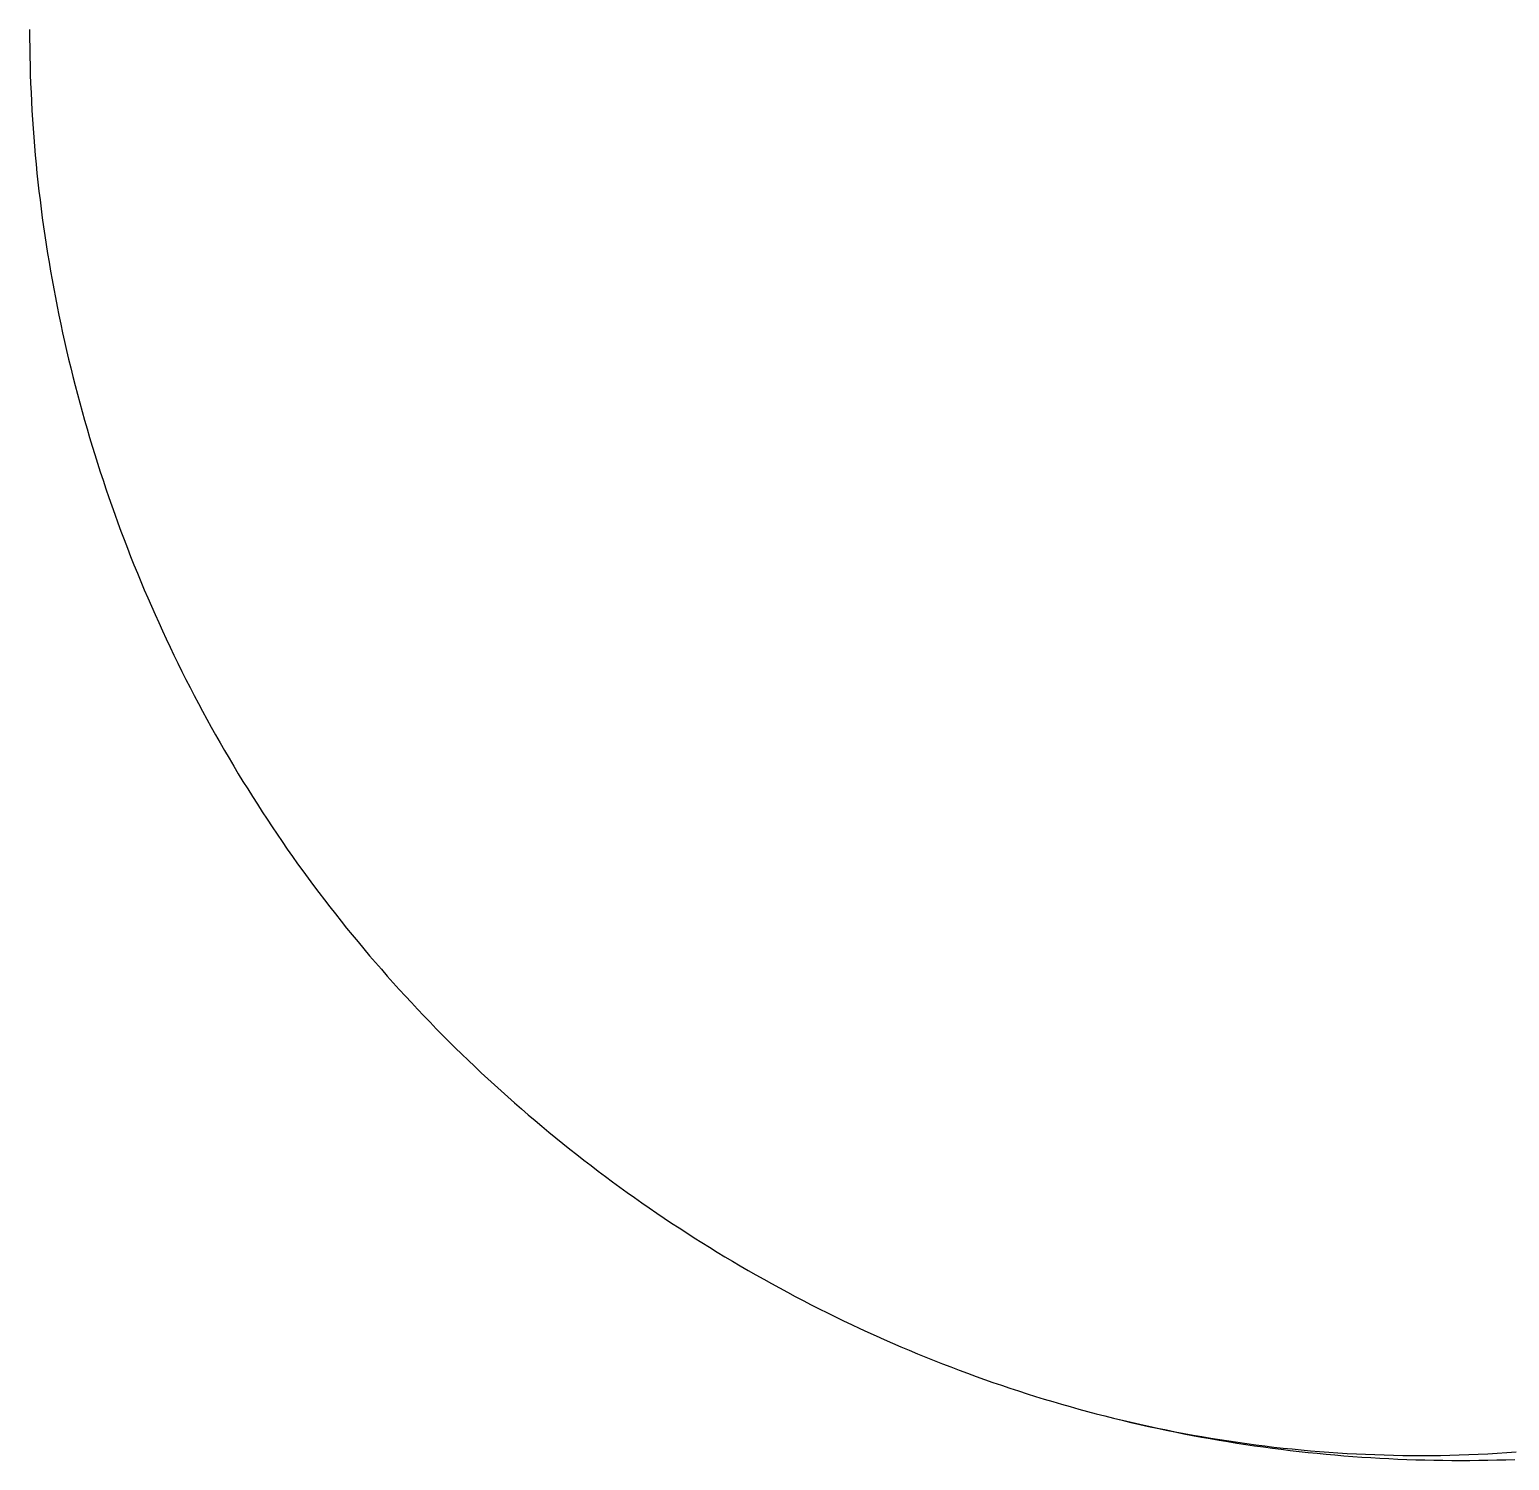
# Model space of a CAD drawing. Header units: millimetres. Extents: x -46.8 to 50, y -46.8 to 46.8.
# Drawn here: x -46.82 to 1.59, y -46.8 to 0 of the extents above; entities that cross this region are included whole.
import ezdxf

# ---------------------------------------------------------------- set-up
doc = ezdxf.new("R2010")
doc.units = ezdxf.units.MM

msp = doc.modelspace()

# ---------------------------------------------------------------- linework, layer by layer
for points in [[(-46.817, 0, 10), (-46.816, -0.294, 10.02), (-46.813, -0.588, 10.04), (-46.808, -0.882, 10.06), (-46.802, -1.175, 10.08), (-46.793, -1.469, 10.1), (-46.783, -1.763, 10.12), (-46.77, -2.057, 10.14), (-46.756, -2.35, 10.16), (-46.74, -2.644, 10.18), (-46.722, -2.937, 10.2), (-46.702, -3.23, 10.22), (-46.68, -3.523, 10.24), (-46.657, -3.816, 10.26), (-46.631, -4.109, 10.28), (-46.604, -4.402, 10.3), (-46.575, -4.695, 10.32), (-46.544, -4.987, 10.34), (-46.511, -5.279, 10.36), (-46.476, -5.571, 10.38), (-46.44, -5.863, 10.4), (-46.401, -6.154, 10.42), (-46.361, -6.446, 10.44), (-46.319, -6.737, 10.46), (-46.275, -7.028, 10.48), (-46.23, -7.318, 10.5), (-46.182, -7.608, 10.52), (-46.133, -7.898, 10.54), (-46.082, -8.188, 10.56), (-46.029, -8.477, 10.58), (-45.974, -8.766, 10.6), (-45.917, -9.055, 10.62), (-45.859, -9.343, 10.64), (-45.799, -9.631, 10.66), (-45.737, -9.919, 10.68), (-45.673, -10.206, 10.7), (-45.608, -10.493, 10.72), (-45.54, -10.779, 10.74), (-45.471, -11.065, 10.76), (-45.401, -11.351, 10.78), (-45.328, -11.636, 10.8), (-45.254, -11.921, 10.82), (-45.178, -12.205, 10.84), (-45.1, -12.489, 10.86), (-45.02, -12.772, 10.88), (-44.939, -13.055, 10.9), (-44.856, -13.337, 10.92), (-44.771, -13.619, 10.94), (-44.684, -13.9, 10.96), (-44.596, -14.181, 10.98), (-44.506, -14.461, 11), (-44.414, -14.74, 11.02), (-44.32, -15.019, 11.04), (-44.225, -15.298, 11.06), (-44.128, -15.576, 11.08), (-44.029, -15.853, 11.1), (-43.929, -16.129, 11.12), (-43.827, -16.405, 11.14), (-43.723, -16.681, 11.16), (-43.618, -16.955, 11.18), (-43.511, -17.229, 11.2), (-43.402, -17.503, 11.22), (-43.291, -17.775, 11.24), (-43.179, -18.047, 11.26), (-43.065, -18.319, 11.28), (-42.949, -18.589, 11.3), (-42.832, -18.859, 11.32), (-42.713, -19.128, 11.34), (-42.593, -19.396, 11.36), (-42.47, -19.664, 11.38), (-42.346, -19.931, 11.4), (-42.221, -20.197, 11.42), (-42.094, -20.462, 11.44), (-41.965, -20.726, 11.46), (-41.834, -20.99, 11.48), (-41.702, -21.253, 11.5), (-41.568, -21.515, 11.52), (-41.433, -21.776, 11.54), (-41.296, -22.036, 11.56), (-41.157, -22.295, 11.58), (-41.017, -22.553, 11.6), (-40.875, -22.811, 11.62), (-40.731, -23.068, 11.64), (-40.586, -23.323, 11.66), (-40.439, -23.578, 11.68), (-40.291, -23.832, 11.7), (-40.141, -24.085, 11.72), (-39.99, -24.337, 11.74), (-39.836, -24.588, 11.76), (-39.682, -24.837, 11.78), (-39.525, -25.086, 11.8), (-39.367, -25.334, 11.82), (-39.208, -25.581, 11.84), (-39.047, -25.827, 11.86), (-38.884, -26.072, 11.88), (-38.72, -26.316, 11.9), (-38.554, -26.558, 11.92), (-38.387, -26.8, 11.94), (-38.218, -27.041, 11.96), (-38.048, -27.28, 11.98), (-37.876, -27.518, 12), (-37.702, -27.756, 12.02), (-37.527, -27.992, 12.04), (-37.351, -28.227, 12.06), (-37.172, -28.46, 12.08), (-36.993, -28.693, 12.1), (-36.812, -28.924, 12.12), (-36.629, -29.155, 12.14), (-36.445, -29.384, 12.16), (-36.26, -29.612, 12.18), (-36.073, -29.839, 12.2), (-35.884, -30.064, 12.22), (-35.694, -30.289, 12.24), (-35.503, -30.512, 12.26), (-35.31, -30.734, 12.28), (-35.116, -30.955, 12.3), (-34.921, -31.174, 12.32), (-34.724, -31.392, 12.34), (-34.525, -31.609, 12.36), (-34.326, -31.825, 12.38), (-34.125, -32.04, 12.4), (-33.922, -32.253, 12.42), (-33.718, -32.465, 12.44), (-33.513, -32.676, 12.46), (-33.307, -32.885, 12.48), (-33.099, -33.094, 12.5), (-32.89, -33.3, 12.52), (-32.68, -33.506, 12.54), (-32.468, -33.71, 12.56), (-32.255, -33.913, 12.58), (-32.041, -34.115, 12.6), (-31.826, -34.315, 12.62), (-31.609, -34.514, 12.64), (-31.391, -34.712, 12.66), (-31.172, -34.908, 12.68), (-30.951, -35.103, 12.7), (-30.73, -35.296, 12.72), (-30.507, -35.489, 12.74), (-30.283, -35.679, 12.76), (-30.058, -35.869, 12.78), (-29.832, -36.057, 12.8), (-29.604, -36.243, 12.82), (-29.376, -36.429, 12.84), (-29.146, -36.612, 12.86), (-28.915, -36.795, 12.88), (-28.683, -36.976, 12.9), (-28.45, -37.155, 12.92), (-28.215, -37.333, 12.94), (-27.98, -37.51, 12.96), (-27.744, -37.685, 12.98), (-27.506, -37.859, 13), (-27.267, -38.031, 13.02), (-27.028, -38.202, 13.04), (-26.787, -38.371, 13.06), (-26.545, -38.539, 13.08), (-26.303, -38.705, 13.1), (-26.059, -38.87, 13.12), (-25.814, -39.033, 13.14), (-25.568, -39.195, 13.16), (-25.321, -39.355, 13.18), (-25.074, -39.514, 13.2), (-24.825, -39.671, 13.22), (-24.575, -39.827, 13.24), (-24.324, -39.981, 13.26), (-24.073, -40.133, 13.28), (-23.82, -40.284, 13.3), (-23.567, -40.433, 13.32), (-23.312, -40.581, 13.34), (-23.057, -40.727, 13.36), (-22.801, -40.872, 13.38), (-22.544, -41.015, 13.4), (-22.286, -41.156, 13.42), (-22.027, -41.296, 13.44), (-21.768, -41.434, 13.46), (-21.507, -41.571, 13.48), (-21.246, -41.706, 13.5), (-20.983, -41.839, 13.52), (-20.72, -41.97, 13.54), (-20.457, -42.1, 13.56), (-20.192, -42.229, 13.58), (-19.927, -42.355, 13.6), (-19.66, -42.48, 13.62), (-19.393, -42.603, 13.64), (-19.126, -42.725, 13.66), (-18.857, -42.845, 13.68), (-18.588, -42.963, 13.7), (-18.318, -43.079, 13.72), (-18.047, -43.194, 13.74), (-17.776, -43.307, 13.76), (-17.504, -43.418, 13.78), (-17.231, -43.528, 13.8), (-16.958, -43.635, 13.82), (-16.684, -43.741, 13.84), (-16.409, -43.846, 13.86), (-16.133, -43.948, 13.88), (-15.857, -44.049, 13.9), (-15.58, -44.148, 13.92), (-15.303, -44.245, 13.94), (-15.025, -44.34, 13.96), (-14.746, -44.434, 13.98), (-14.467, -44.526, 14), (-14.187, -44.615, 14.02), (-13.907, -44.704, 14.04), (-13.626, -44.79, 14.06), (-13.345, -44.874, 14.08), (-13.063, -44.957, 14.1), (-12.78, -45.038, 14.12), (-12.497, -45.117, 14.14), (-12.213, -45.194, 14.16), (-11.929, -45.269, 14.18), (-11.645, -45.343, 14.2), (-11.36, -45.415, 14.22), (-11.074, -45.485, 14.24), (-10.788, -45.553, 14.26), (-10.502, -45.619, 14.28), (-10.215, -45.683, 14.3), (-9.928, -45.746, 14.32), (-9.64, -45.807, 14.34), (-9.352, -45.866, 14.36), (-9.064, -45.923, 14.38), (-8.775, -45.979, 14.4), (-8.486, -46.032, 14.42), (-8.196, -46.084, 14.44), (-7.906, -46.134, 14.46), (-7.616, -46.182, 14.48), (-7.326, -46.228, 14.5), (-7.035, -46.273, 14.52), (-6.744, -46.316, 14.54), (-6.453, -46.356, 14.56), (-6.161, -46.396, 14.58), (-5.87, -46.433, 14.6), (-5.577, -46.468, 14.62), (-5.285, -46.502, 14.64), (-4.993, -46.534, 14.66), (-4.7, -46.564, 14.68), (-4.407, -46.592, 14.7), (-4.114, -46.618, 14.72), (-3.821, -46.643, 14.74), (-3.528, -46.665, 14.76), (-3.234, -46.686, 14.78), (-2.941, -46.705, 14.8), (-2.647, -46.722, 14.82), (-2.353, -46.738, 14.84), (-2.059, -46.752, 14.86), (-1.765, -46.763, 14.88), (-1.471, -46.773, 14.9), (-1.177, -46.781, 14.92), (-0.883, -46.788, 14.94), (-0.589, -46.792, 14.96), (-0.294, -46.795, 14.98), (0, -46.796, 15), (0.294, -46.795, 15.02), (0.589, -46.792, 15.04), (0.883, -46.788, 15.06), (1.177, -46.781, 15.08), (1.471, -46.773, 15.1), (1.765, -46.763, 15.12)], [(-46.817, 0, 30), (-46.816, -0.294, 30.02), (-46.813, -0.588, 30.04), (-46.808, -0.882, 30.06), (-46.802, -1.175, 30.08), (-46.793, -1.469, 30.1), (-46.783, -1.763, 30.12), (-46.77, -2.057, 30.14), (-46.756, -2.35, 30.16), (-46.74, -2.644, 30.18), (-46.722, -2.937, 30.2), (-46.702, -3.23, 30.22), (-46.68, -3.523, 30.24), (-46.657, -3.816, 30.26), (-46.631, -4.109, 30.28), (-46.604, -4.402, 30.3), (-46.575, -4.695, 30.32), (-46.544, -4.987, 30.34), (-46.511, -5.279, 30.36), (-46.476, -5.571, 30.38), (-46.44, -5.863, 30.4), (-46.401, -6.154, 30.42), (-46.361, -6.446, 30.44), (-46.319, -6.737, 30.46), (-46.275, -7.028, 30.48), (-46.23, -7.318, 30.5), (-46.182, -7.608, 30.52), (-46.133, -7.898, 30.54), (-46.082, -8.188, 30.56), (-46.029, -8.477, 30.58), (-45.974, -8.766, 30.6), (-45.917, -9.055, 30.62), (-45.859, -9.343, 30.64), (-45.799, -9.631, 30.66), (-45.737, -9.919, 30.68), (-45.673, -10.206, 30.7), (-45.608, -10.493, 30.72), (-45.54, -10.779, 30.74), (-45.471, -11.065, 30.76), (-45.401, -11.351, 30.78), (-45.328, -11.636, 30.8), (-45.254, -11.921, 30.82), (-45.178, -12.205, 30.84), (-45.1, -12.489, 30.86), (-45.02, -12.772, 30.88), (-44.939, -13.055, 30.9), (-44.856, -13.337, 30.92), (-44.771, -13.619, 30.94), (-44.684, -13.9, 30.96), (-44.596, -14.181, 30.98), (-44.506, -14.461, 31), (-44.414, -14.74, 31.02), (-44.32, -15.019, 31.04), (-44.225, -15.298, 31.06), (-44.128, -15.576, 31.08), (-44.029, -15.853, 31.1), (-43.929, -16.129, 31.12), (-43.827, -16.405, 31.14), (-43.723, -16.681, 31.16), (-43.618, -16.955, 31.18), (-43.511, -17.229, 31.2), (-43.402, -17.503, 31.22), (-43.291, -17.775, 31.24), (-43.179, -18.047, 31.26), (-43.065, -18.319, 31.28), (-42.949, -18.589, 31.3), (-42.832, -18.859, 31.32), (-42.713, -19.128, 31.34), (-42.593, -19.396, 31.36), (-42.47, -19.664, 31.38), (-42.346, -19.931, 31.4), (-42.221, -20.197, 31.42), (-42.094, -20.462, 31.44), (-41.965, -20.726, 31.46), (-41.834, -20.99, 31.48), (-41.702, -21.253, 31.5), (-41.568, -21.515, 31.52), (-41.433, -21.776, 31.54), (-41.296, -22.036, 31.56), (-41.157, -22.295, 31.58), (-41.017, -22.553, 31.6), (-40.875, -22.811, 31.62), (-40.731, -23.068, 31.64), (-40.586, -23.323, 31.66), (-40.439, -23.578, 31.68), (-40.291, -23.832, 31.7), (-40.141, -24.085, 31.72), (-39.99, -24.337, 31.74), (-39.836, -24.588, 31.76), (-39.682, -24.837, 31.78), (-39.525, -25.086, 31.8), (-39.367, -25.334, 31.82), (-39.208, -25.581, 31.84), (-39.047, -25.827, 31.86), (-38.884, -26.072, 31.88), (-38.72, -26.316, 31.9), (-38.554, -26.558, 31.92), (-38.387, -26.8, 31.94), (-38.218, -27.041, 31.96), (-38.048, -27.28, 31.98), (-37.876, -27.518, 32), (-37.702, -27.756, 32.02), (-37.527, -27.992, 32.04), (-37.351, -28.227, 32.06), (-37.172, -28.46, 32.08), (-36.993, -28.693, 32.1), (-36.812, -28.924, 32.12), (-36.629, -29.155, 32.14), (-36.445, -29.384, 32.16), (-36.26, -29.612, 32.18), (-36.073, -29.839, 32.2), (-35.884, -30.064, 32.22), (-35.694, -30.289, 32.24), (-35.503, -30.512, 32.26), (-35.31, -30.734, 32.28), (-35.116, -30.955, 32.3), (-34.921, -31.174, 32.32), (-34.724, -31.392, 32.34), (-34.525, -31.609, 32.36), (-34.326, -31.825, 32.38), (-34.125, -32.04, 32.4), (-33.922, -32.253, 32.42), (-33.718, -32.465, 32.44), (-33.513, -32.676, 32.46), (-33.307, -32.885, 32.48), (-33.099, -33.094, 32.5), (-32.89, -33.3, 32.52), (-32.68, -33.506, 32.54), (-32.468, -33.71, 32.56), (-32.255, -33.913, 32.58), (-32.041, -34.115, 32.6), (-31.826, -34.315, 32.62), (-31.609, -34.514, 32.64), (-31.391, -34.712, 32.66), (-31.172, -34.908, 32.68), (-30.951, -35.103, 32.7), (-30.73, -35.296, 32.72), (-30.507, -35.489, 32.74), (-30.283, -35.679, 32.76), (-30.058, -35.869, 32.78), (-29.832, -36.057, 32.8), (-29.604, -36.243, 32.82), (-29.376, -36.429, 32.84), (-29.146, -36.612, 32.86), (-28.915, -36.795, 32.88), (-28.683, -36.976, 32.9), (-28.45, -37.155, 32.92), (-28.215, -37.333, 32.94), (-27.98, -37.51, 32.96), (-27.744, -37.685, 32.98), (-27.506, -37.859, 33), (-27.267, -38.031, 33.02), (-27.028, -38.202, 33.04), (-26.787, -38.371, 33.06), (-26.545, -38.539, 33.08), (-26.303, -38.705, 33.1), (-26.059, -38.87, 33.12), (-25.814, -39.033, 33.14), (-25.568, -39.195, 33.16), (-25.321, -39.355, 33.18), (-25.074, -39.514, 33.2), (-24.825, -39.671, 33.22), (-24.575, -39.827, 33.24), (-24.324, -39.981, 33.26), (-24.073, -40.133, 33.28), (-23.82, -40.284, 33.3), (-23.567, -40.433, 33.32), (-23.312, -40.581, 33.34), (-23.057, -40.727, 33.36), (-22.801, -40.872, 33.38), (-22.544, -41.015, 33.4), (-22.286, -41.156, 33.42), (-22.027, -41.296, 33.44), (-21.768, -41.434, 33.46), (-21.507, -41.571, 33.48), (-21.246, -41.706, 33.5), (-20.983, -41.839, 33.52), (-20.72, -41.97, 33.54), (-20.457, -42.1, 33.56), (-20.192, -42.229, 33.58), (-19.927, -42.355, 33.6), (-19.66, -42.48, 33.62), (-19.393, -42.603, 33.64), (-19.126, -42.725, 33.66), (-18.857, -42.845, 33.68), (-18.588, -42.963, 33.7), (-18.318, -43.079, 33.72), (-18.047, -43.194, 33.74), (-17.776, -43.307, 33.76), (-17.504, -43.418, 33.78), (-17.231, -43.528, 33.8), (-16.958, -43.635, 33.82), (-16.684, -43.741, 33.84), (-16.409, -43.846, 33.86), (-16.133, -43.948, 33.88), (-15.857, -44.049, 33.9), (-15.58, -44.148, 33.92), (-15.303, -44.245, 33.94), (-15.025, -44.34, 33.96), (-14.746, -44.434, 33.98), (-14.467, -44.526, 34), (-14.187, -44.615, 34.02), (-13.907, -44.704, 34.04), (-13.626, -44.79, 34.06), (-13.345, -44.874, 34.08), (-13.063, -44.957, 34.1), (-12.78, -45.038, 34.12), (-12.497, -45.117, 34.14), (-12.213, -45.194, 34.16), (-11.929, -45.269, 34.18), (-11.645, -45.343, 34.2), (-11.36, -45.415, 34.22), (-11.074, -45.485, 34.24), (-10.788, -45.553, 34.26), (-10.502, -45.619, 34.28), (-10.215, -45.683, 34.3), (-9.928, -45.746, 34.32), (-9.64, -45.807, 34.34), (-9.352, -45.866, 34.36), (-9.064, -45.923, 34.38), (-8.775, -45.979, 34.4), (-8.486, -46.032, 34.42), (-8.196, -46.084, 34.44), (-7.906, -46.134, 34.46), (-7.616, -46.182, 34.48), (-7.326, -46.228, 34.5), (-7.035, -46.273, 34.52), (-6.744, -46.316, 34.54), (-6.453, -46.356, 34.56), (-6.161, -46.396, 34.58), (-5.87, -46.433, 34.6), (-5.577, -46.468, 34.62), (-5.285, -46.502, 34.64), (-4.993, -46.534, 34.66), (-4.7, -46.564, 34.68), (-4.407, -46.592, 34.7), (-4.114, -46.618, 34.72), (-3.821, -46.643, 34.74), (-3.528, -46.665, 34.76), (-3.234, -46.686, 34.78), (-2.941, -46.705, 34.8), (-2.647, -46.722, 34.82), (-2.353, -46.738, 34.84), (-2.059, -46.752, 34.86), (-1.765, -46.763, 34.88), (-1.471, -46.773, 34.9), (-1.177, -46.781, 34.92), (-0.883, -46.788, 34.94), (-0.589, -46.792, 34.96), (-0.294, -46.795, 34.98), (0, -46.796, 35), (0.294, -46.795, 35.02), (0.589, -46.792, 35.04), (0.883, -46.788, 35.06), (1.177, -46.781, 35.08), (1.471, -46.773, 35.1), (1.765, -46.763, 35.12)], [(-46.817, 0, 50), (-46.816, -0.294, 50.02), (-46.813, -0.588, 50.04), (-46.808, -0.882, 50.06), (-46.802, -1.175, 50.08), (-46.793, -1.469, 50.1), (-46.783, -1.763, 50.12), (-46.77, -2.057, 50.14), (-46.756, -2.35, 50.16), (-46.74, -2.644, 50.18), (-46.722, -2.937, 50.2), (-46.702, -3.23, 50.22), (-46.68, -3.523, 50.24), (-46.657, -3.816, 50.26), (-46.631, -4.109, 50.28), (-46.604, -4.402, 50.3), (-46.575, -4.695, 50.32), (-46.544, -4.987, 50.34), (-46.511, -5.279, 50.36), (-46.476, -5.571, 50.38), (-46.44, -5.863, 50.4), (-46.401, -6.154, 50.42), (-46.361, -6.446, 50.44), (-46.319, -6.737, 50.46), (-46.275, -7.028, 50.48), (-46.23, -7.318, 50.5), (-46.182, -7.608, 50.52), (-46.133, -7.898, 50.54), (-46.082, -8.188, 50.56), (-46.029, -8.477, 50.58), (-45.974, -8.766, 50.6), (-45.917, -9.055, 50.62), (-45.859, -9.343, 50.64), (-45.799, -9.631, 50.66), (-45.737, -9.919, 50.68), (-45.673, -10.206, 50.7), (-45.608, -10.493, 50.72), (-45.54, -10.779, 50.74), (-45.471, -11.065, 50.76), (-45.401, -11.351, 50.78), (-45.328, -11.636, 50.8), (-45.254, -11.921, 50.82), (-45.178, -12.205, 50.84), (-45.1, -12.489, 50.86), (-45.02, -12.772, 50.88), (-44.939, -13.055, 50.9), (-44.856, -13.337, 50.92), (-44.771, -13.619, 50.94), (-44.684, -13.9, 50.96), (-44.596, -14.181, 50.98), (-44.506, -14.461, 51), (-44.414, -14.74, 51.02), (-44.32, -15.019, 51.04), (-44.225, -15.298, 51.06), (-44.128, -15.576, 51.08), (-44.029, -15.853, 51.1), (-43.929, -16.129, 51.12), (-43.827, -16.405, 51.14), (-43.723, -16.681, 51.16), (-43.618, -16.955, 51.18), (-43.511, -17.229, 51.2), (-43.402, -17.503, 51.22), (-43.291, -17.775, 51.24), (-43.179, -18.047, 51.26), (-43.065, -18.319, 51.28), (-42.949, -18.589, 51.3), (-42.832, -18.859, 51.32), (-42.713, -19.128, 51.34), (-42.593, -19.396, 51.36), (-42.47, -19.664, 51.38), (-42.346, -19.931, 51.4), (-42.221, -20.197, 51.42), (-42.094, -20.462, 51.44), (-41.965, -20.726, 51.46), (-41.834, -20.99, 51.48), (-41.702, -21.253, 51.5), (-41.568, -21.515, 51.52), (-41.433, -21.776, 51.54), (-41.296, -22.036, 51.56), (-41.157, -22.295, 51.58), (-41.017, -22.553, 51.6), (-40.875, -22.811, 51.62), (-40.731, -23.068, 51.64), (-40.586, -23.323, 51.66), (-40.439, -23.578, 51.68), (-40.291, -23.832, 51.7), (-40.141, -24.085, 51.72), (-39.99, -24.337, 51.74), (-39.836, -24.588, 51.76), (-39.682, -24.837, 51.78), (-39.525, -25.086, 51.8), (-39.367, -25.334, 51.82), (-39.208, -25.581, 51.84), (-39.047, -25.827, 51.86), (-38.884, -26.072, 51.88), (-38.72, -26.316, 51.9), (-38.554, -26.558, 51.92), (-38.387, -26.8, 51.94), (-38.218, -27.041, 51.96), (-38.048, -27.28, 51.98), (-37.876, -27.518, 52), (-37.702, -27.756, 52.02), (-37.527, -27.992, 52.04), (-37.351, -28.227, 52.06), (-37.172, -28.46, 52.08), (-36.993, -28.693, 52.1), (-36.812, -28.924, 52.12), (-36.629, -29.155, 52.14), (-36.445, -29.384, 52.16), (-36.26, -29.612, 52.18), (-36.073, -29.839, 52.2), (-35.884, -30.064, 52.22), (-35.694, -30.289, 52.24), (-35.503, -30.512, 52.26), (-35.31, -30.734, 52.28), (-35.116, -30.955, 52.3), (-34.921, -31.174, 52.32), (-34.724, -31.392, 52.34), (-34.525, -31.609, 52.36), (-34.326, -31.825, 52.38), (-34.125, -32.04, 52.4), (-33.922, -32.253, 52.42), (-33.718, -32.465, 52.44), (-33.513, -32.676, 52.46), (-33.307, -32.885, 52.48), (-33.099, -33.094, 52.5), (-32.89, -33.3, 52.52), (-32.68, -33.506, 52.54), (-32.468, -33.71, 52.56), (-32.255, -33.913, 52.58), (-32.041, -34.115, 52.6), (-31.826, -34.315, 52.62), (-31.609, -34.514, 52.64), (-31.391, -34.712, 52.66), (-31.172, -34.908, 52.68), (-30.951, -35.103, 52.7), (-30.73, -35.296, 52.72), (-30.507, -35.489, 52.74), (-30.283, -35.679, 52.76), (-30.058, -35.869, 52.78), (-29.832, -36.057, 52.8), (-29.604, -36.243, 52.82), (-29.376, -36.429, 52.84), (-29.146, -36.612, 52.86), (-28.915, -36.795, 52.88), (-28.683, -36.976, 52.9), (-28.45, -37.155, 52.92), (-28.215, -37.333, 52.94), (-27.98, -37.51, 52.96), (-27.744, -37.685, 52.98), (-27.506, -37.859, 53), (-27.267, -38.031, 53.02), (-27.028, -38.202, 53.04), (-26.787, -38.371, 53.06), (-26.545, -38.539, 53.08), (-26.303, -38.705, 53.1), (-26.059, -38.87, 53.12), (-25.814, -39.033, 53.14), (-25.568, -39.195, 53.16), (-25.321, -39.355, 53.18), (-25.074, -39.514, 53.2), (-24.825, -39.671, 53.22), (-24.575, -39.827, 53.24), (-24.324, -39.981, 53.26), (-24.073, -40.133, 53.28), (-23.82, -40.284, 53.3), (-23.567, -40.433, 53.32), (-23.312, -40.581, 53.34), (-23.057, -40.727, 53.36), (-22.801, -40.872, 53.38), (-22.544, -41.015, 53.4), (-22.286, -41.156, 53.42), (-22.027, -41.296, 53.44), (-21.768, -41.434, 53.46), (-21.507, -41.571, 53.48), (-21.246, -41.706, 53.5), (-20.983, -41.839, 53.52), (-20.72, -41.97, 53.54), (-20.457, -42.1, 53.56), (-20.192, -42.229, 53.58), (-19.927, -42.355, 53.6), (-19.66, -42.48, 53.62), (-19.393, -42.603, 53.64), (-19.126, -42.725, 53.66), (-18.857, -42.845, 53.68), (-18.588, -42.963, 53.7), (-18.318, -43.079, 53.72), (-18.047, -43.194, 53.74), (-17.776, -43.307, 53.76), (-17.504, -43.418, 53.78), (-17.231, -43.528, 53.8), (-16.958, -43.635, 53.82), (-16.684, -43.741, 53.84), (-16.409, -43.846, 53.86), (-16.133, -43.948, 53.88), (-15.857, -44.049, 53.9), (-15.58, -44.148, 53.92), (-15.303, -44.245, 53.94), (-15.025, -44.34, 53.96), (-14.746, -44.434, 53.98), (-14.467, -44.526, 54), (-14.187, -44.615, 54.02), (-13.907, -44.704, 54.04), (-13.626, -44.79, 54.06), (-13.345, -44.874, 54.08), (-13.063, -44.957, 54.1), (-12.78, -45.038, 54.12), (-12.497, -45.117, 54.14), (-12.213, -45.194, 54.16), (-11.929, -45.269, 54.18), (-11.645, -45.343, 54.2), (-11.36, -45.415, 54.22), (-11.074, -45.485, 54.24), (-10.788, -45.553, 54.26), (-10.502, -45.619, 54.28), (-10.215, -45.683, 54.3), (-9.928, -45.746, 54.32), (-9.64, -45.807, 54.34), (-9.352, -45.866, 54.36), (-9.064, -45.923, 54.38), (-8.775, -45.979, 54.4), (-8.486, -46.032, 54.42), (-8.196, -46.084, 54.44), (-7.906, -46.134, 54.46), (-7.616, -46.182, 54.48), (-7.326, -46.228, 54.5), (-7.035, -46.273, 54.52), (-6.744, -46.316, 54.54), (-6.453, -46.356, 54.56), (-6.161, -46.396, 54.58), (-5.87, -46.433, 54.6), (-5.577, -46.468, 54.62), (-5.285, -46.502, 54.64), (-4.993, -46.534, 54.66), (-4.7, -46.564, 54.68), (-4.407, -46.592, 54.7), (-4.114, -46.618, 54.72), (-3.821, -46.643, 54.74), (-3.528, -46.665, 54.76), (-3.234, -46.686, 54.78), (-2.941, -46.705, 54.8), (-2.647, -46.722, 54.82), (-2.353, -46.738, 54.84), (-2.059, -46.752, 54.86), (-1.765, -46.763, 54.88), (-1.471, -46.773, 54.9), (-1.177, -46.781, 54.92), (-0.883, -46.788, 54.94), (-0.589, -46.792, 54.96), (-0.294, -46.795, 54.98), (0, -46.796, 55), (0.294, -46.795, 55.02), (0.589, -46.792, 55.04), (0.883, -46.788, 55.06), (1.177, -46.781, 55.08), (1.471, -46.773, 55.1), (1.765, -46.763, 55.12)], [(-46.817, 0, 70), (-46.816, -0.294, 70.02), (-46.813, -0.588, 70.04), (-46.808, -0.882, 70.06), (-46.802, -1.175, 70.08), (-46.793, -1.469, 70.1), (-46.783, -1.763, 70.12), (-46.77, -2.057, 70.14), (-46.756, -2.35, 70.16), (-46.74, -2.644, 70.18), (-46.722, -2.937, 70.2), (-46.702, -3.23, 70.22), (-46.68, -3.523, 70.24), (-46.657, -3.816, 70.26), (-46.631, -4.109, 70.28), (-46.604, -4.402, 70.3), (-46.575, -4.695, 70.32), (-46.544, -4.987, 70.34), (-46.511, -5.279, 70.36), (-46.476, -5.571, 70.38), (-46.44, -5.863, 70.4), (-46.401, -6.154, 70.42), (-46.361, -6.446, 70.44), (-46.319, -6.737, 70.46), (-46.275, -7.028, 70.48), (-46.23, -7.318, 70.5), (-46.182, -7.608, 70.52), (-46.133, -7.898, 70.54), (-46.082, -8.188, 70.56), (-46.029, -8.477, 70.58), (-45.974, -8.766, 70.6), (-45.917, -9.055, 70.62), (-45.859, -9.343, 70.64), (-45.799, -9.631, 70.66), (-45.737, -9.919, 70.68), (-45.673, -10.206, 70.7), (-45.608, -10.493, 70.72), (-45.54, -10.779, 70.74), (-45.471, -11.065, 70.76), (-45.401, -11.351, 70.78), (-45.328, -11.636, 70.8), (-45.254, -11.921, 70.82), (-45.178, -12.205, 70.84), (-45.1, -12.489, 70.86), (-45.02, -12.772, 70.88), (-44.939, -13.055, 70.9), (-44.856, -13.337, 70.92), (-44.771, -13.619, 70.94), (-44.684, -13.9, 70.96), (-44.596, -14.181, 70.98), (-44.506, -14.461, 71), (-44.414, -14.74, 71.02), (-44.32, -15.019, 71.04), (-44.225, -15.298, 71.06), (-44.128, -15.576, 71.08), (-44.029, -15.853, 71.1), (-43.929, -16.129, 71.12), (-43.827, -16.405, 71.14), (-43.723, -16.681, 71.16), (-43.618, -16.955, 71.18), (-43.511, -17.229, 71.2), (-43.402, -17.503, 71.22), (-43.291, -17.775, 71.24), (-43.179, -18.047, 71.26), (-43.065, -18.319, 71.28), (-42.949, -18.589, 71.3), (-42.832, -18.859, 71.32), (-42.713, -19.128, 71.34), (-42.593, -19.396, 71.36), (-42.47, -19.664, 71.38), (-42.346, -19.931, 71.4), (-42.221, -20.197, 71.42), (-42.094, -20.462, 71.44), (-41.965, -20.726, 71.46), (-41.834, -20.99, 71.48), (-41.702, -21.253, 71.5), (-41.568, -21.515, 71.52), (-41.433, -21.776, 71.54), (-41.296, -22.036, 71.56), (-41.157, -22.295, 71.58), (-41.017, -22.553, 71.6), (-40.875, -22.811, 71.62), (-40.731, -23.068, 71.64), (-40.586, -23.323, 71.66), (-40.439, -23.578, 71.68), (-40.291, -23.832, 71.7), (-40.141, -24.085, 71.72), (-39.99, -24.337, 71.74), (-39.836, -24.588, 71.76), (-39.682, -24.837, 71.78), (-39.525, -25.086, 71.8), (-39.367, -25.334, 71.82), (-39.208, -25.581, 71.84), (-39.047, -25.827, 71.86), (-38.884, -26.072, 71.88), (-38.72, -26.316, 71.9), (-38.554, -26.558, 71.92), (-38.387, -26.8, 71.94), (-38.218, -27.041, 71.96), (-38.048, -27.28, 71.98), (-37.876, -27.518, 72), (-37.702, -27.756, 72.02), (-37.527, -27.992, 72.04), (-37.351, -28.227, 72.06), (-37.172, -28.46, 72.08), (-36.993, -28.693, 72.1), (-36.812, -28.924, 72.12), (-36.629, -29.155, 72.14), (-36.445, -29.384, 72.16), (-36.26, -29.612, 72.18), (-36.073, -29.839, 72.2), (-35.884, -30.064, 72.22), (-35.694, -30.289, 72.24), (-35.503, -30.512, 72.26), (-35.31, -30.734, 72.28), (-35.116, -30.955, 72.3), (-34.921, -31.174, 72.32), (-34.724, -31.392, 72.34), (-34.525, -31.609, 72.36), (-34.326, -31.825, 72.38), (-34.125, -32.04, 72.4), (-33.922, -32.253, 72.42), (-33.718, -32.465, 72.44), (-33.513, -32.676, 72.46), (-33.307, -32.885, 72.48), (-33.099, -33.094, 72.5), (-32.89, -33.3, 72.52), (-32.68, -33.506, 72.54), (-32.468, -33.71, 72.56), (-32.255, -33.913, 72.58), (-32.041, -34.115, 72.6), (-31.826, -34.315, 72.62), (-31.609, -34.514, 72.64), (-31.391, -34.712, 72.66), (-31.172, -34.908, 72.68), (-30.951, -35.103, 72.7), (-30.73, -35.296, 72.72), (-30.507, -35.489, 72.74), (-30.283, -35.679, 72.76), (-30.058, -35.869, 72.78), (-29.832, -36.057, 72.8), (-29.604, -36.243, 72.82), (-29.376, -36.429, 72.84), (-29.146, -36.612, 72.86), (-28.915, -36.795, 72.88), (-28.683, -36.976, 72.9), (-28.45, -37.155, 72.92), (-28.215, -37.333, 72.94), (-27.98, -37.51, 72.96), (-27.744, -37.685, 72.98), (-27.506, -37.859, 73), (-27.267, -38.031, 73.02), (-27.028, -38.202, 73.04), (-26.787, -38.371, 73.06), (-26.545, -38.539, 73.08), (-26.303, -38.705, 73.1), (-26.059, -38.87, 73.12), (-25.814, -39.033, 73.14), (-25.568, -39.195, 73.16), (-25.321, -39.355, 73.18), (-25.074, -39.514, 73.2), (-24.825, -39.671, 73.22), (-24.575, -39.827, 73.24), (-24.324, -39.981, 73.26), (-24.073, -40.133, 73.28), (-23.82, -40.284, 73.3), (-23.567, -40.433, 73.32), (-23.312, -40.581, 73.34), (-23.057, -40.727, 73.36), (-22.801, -40.872, 73.38), (-22.544, -41.015, 73.4), (-22.286, -41.156, 73.42), (-22.027, -41.296, 73.44), (-21.768, -41.434, 73.46), (-21.507, -41.571, 73.48), (-21.246, -41.706, 73.5), (-20.983, -41.839, 73.52), (-20.72, -41.97, 73.54), (-20.457, -42.1, 73.56), (-20.192, -42.229, 73.58), (-19.927, -42.355, 73.6), (-19.66, -42.48, 73.62), (-19.393, -42.603, 73.64), (-19.126, -42.725, 73.66), (-18.857, -42.845, 73.68), (-18.588, -42.963, 73.7), (-18.318, -43.079, 73.72), (-18.047, -43.194, 73.74), (-17.776, -43.307, 73.76), (-17.504, -43.418, 73.78), (-17.231, -43.528, 73.8), (-16.958, -43.635, 73.82), (-16.684, -43.741, 73.84), (-16.409, -43.846, 73.86), (-16.133, -43.948, 73.88), (-15.857, -44.049, 73.9), (-15.58, -44.148, 73.92), (-15.303, -44.245, 73.94), (-15.025, -44.34, 73.96), (-14.746, -44.434, 73.98), (-14.467, -44.526, 74), (-14.187, -44.615, 74.02), (-13.907, -44.704, 74.04), (-13.626, -44.79, 74.06), (-13.344, -44.874, 74.08), (-13.062, -44.957, 74.1), (-12.78, -45.037, 74.12), (-12.496, -45.116, 74.14), (-12.212, -45.193, 74.16), (-11.928, -45.268, 74.18), (-11.643, -45.341, 74.2), (-11.357, -45.413, 74.22), (-11.07, -45.482, 74.24), (-10.783, -45.549, 74.26), (-10.496, -45.615, 74.28), (-10.208, -45.678, 74.301), (-9.919, -45.74, 74.321), (-9.63, -45.8, 74.341), (-9.34, -45.857, 74.361), (-9.049, -45.913, 74.381), (-8.758, -45.967, 74.401), (-8.466, -46.018, 74.422), (-8.174, -46.068, 74.442), (-7.881, -46.116, 74.462), (-7.587, -46.161, 74.482), (-7.293, -46.205, 74.503), (-6.998, -46.246, 74.523), (-6.703, -46.286, 74.543), (-6.407, -46.323, 74.564), (-6.11, -46.359, 74.584), (-5.813, -46.392, 74.605), (-5.515, -46.423, 74.625), (-5.217, -46.452, 74.645), (-4.918, -46.479, 74.666), (-4.618, -46.504, 74.687), (-4.318, -46.527, 74.707), (-4.017, -46.547, 74.728), (-3.716, -46.566, 74.748), (-3.413, -46.582, 74.769), (-3.111, -46.596, 74.79), (-2.807, -46.608, 74.811), (-2.503, -46.618, 74.831), (-2.199, -46.626, 74.852), (-1.894, -46.631, 74.873), (-1.588, -46.634, 74.894), (-1.281, -46.635, 74.915), (-0.974, -46.634, 74.936), (-0.666, -46.631, 74.957), (-0.358, -46.625, 74.978), (-0.049, -46.617, 75), (0.26, -46.607, 75.021), (0.571, -46.594, 75.042), (0.881, -46.58, 75.063), (1.193, -46.562, 75.085), (1.505, -46.543, 75.106), (1.818, -46.521, 75.128)]]:
    msp.add_polyline3d(points)

doc.saveas('drawing.dxf')
